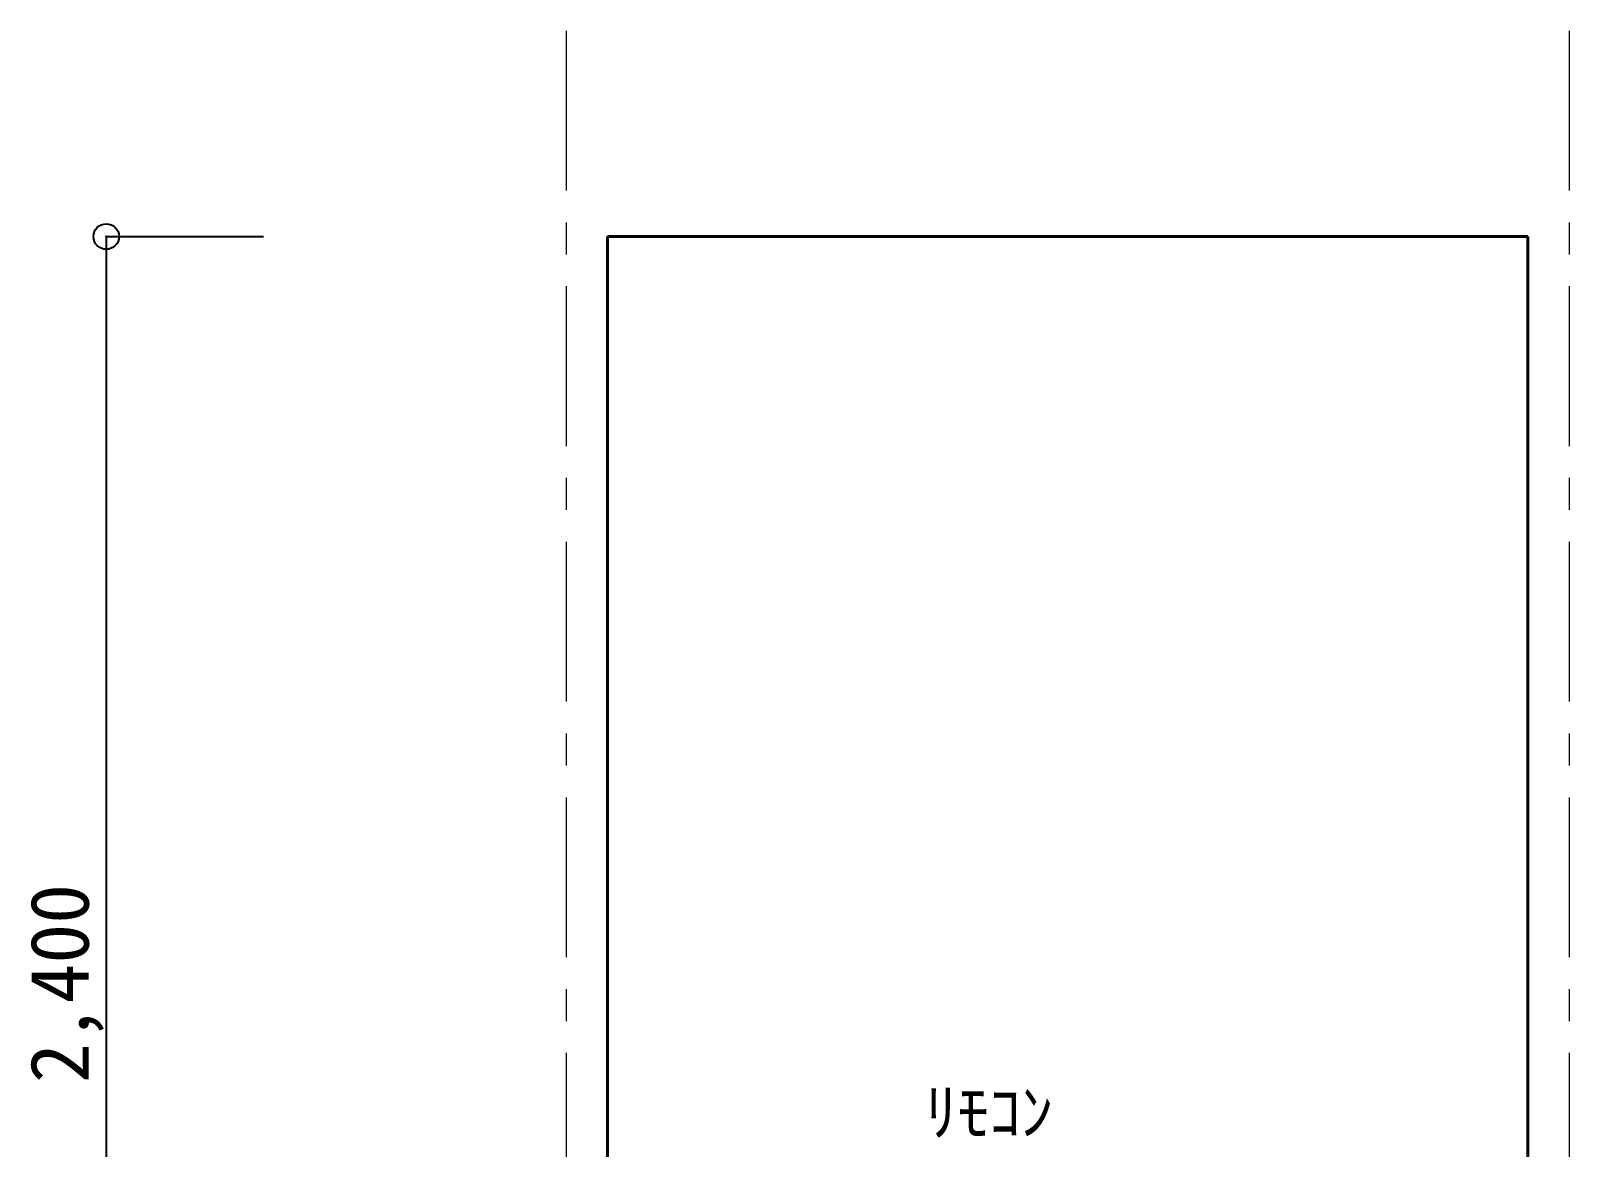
# Model space of a CAD drawing. Units: millimetres at full size, sheet at 1:50. Extents: x -31113 to 29332, y -20209 to 31249.
# Drawn here: x -3735 to -1328, y -122 to 1625 of the extents above; entities that cross this region are included whole.
import ezdxf
from ezdxf.enums import TextEntityAlignment as Align

# ---------------------------------------------------------------- set-up
doc = ezdxf.new("R2010")
doc.units = ezdxf.units.MM
doc.header["$LTSCALE"] = 50
doc.header["$PDMODE"] = 32
doc.header["$PDSIZE"] = 40
doc.linetypes.add('CHAIN1', pattern=[8, 5, -1, 1, -1])
for name, color, linetype, lineweight in [('B-1_通り芯・通り番号', 1, 'CHAIN1', 18), ('B-3_仕上線(黄)', 3, 'Continuous', 40), ('B-A_文字', 7, 'Continuous', 25), ('B-F_寸法・方位', 7, 'Continuous', 25)]:
    doc.layers.add(name, color=color, linetype=linetype, lineweight=lineweight)
doc.styles.add('ＭＳ ゴシック', font='')
doc.styles.get('ＭＳ ゴシック').set_extended_font_data('MS Gothic')

msp = doc.modelspace()

# ---------------------------------------------------------------- linework, layer by layer
at = {"layer": 'B-1_通り芯・通り番号'}
for p, q in [((-2897.6, 1625.37), (-2897.6, -1846.71)), ((-1327.6, 1625.37), (-1327.6, -1846.71))]:
    msp.add_line(p, q, dxfattribs=at)
at = {"layer": 'B-3_仕上線(黄)'}
for p, q in [((-2832.6, 1303.29), (-1392.6, 1303.29)), ((-1392.6, 1303.29), (-1392.6, -1096.71))]:
    msp.add_line(p, q, dxfattribs=at)
msp.add_lwpolyline([(-2832.6, 1303.29), (-2832.6, -1096.71), (-1420.55, -1096.71)], dxfattribs=at)
at = {"layer": 'B-F_寸法・方位'}
for q in [(-3617.29, -1096.71), (-3617.29, -1096.71), (-3371.3, 1303.29)]:
    msp.add_line((-3617.29, 1303.29), q, dxfattribs=at)
msp.add_point((-3617.29, 1303.29), dxfattribs=at)

# ---------------------------------------------------------------- texts
at = {"layer": 'B-A_文字', "style": 'ＭＳ ゴシック'}
msp.add_text('2,400', height=91.64, rotation=90, dxfattribs=at).set_placement((-3617.29, -21.71), align=Align.BOTTOM_LEFT)
at = {"layer": 'B-F_寸法・方位', "color": 4, "style": 'ＭＳ ゴシック'}
msp.add_text('ﾘﾓｺﾝ', height=73.31, dxfattribs=at).set_placement((-2335.65, -125.58), align=Align.BOTTOM_LEFT)

doc.saveas('drawing.dxf')
